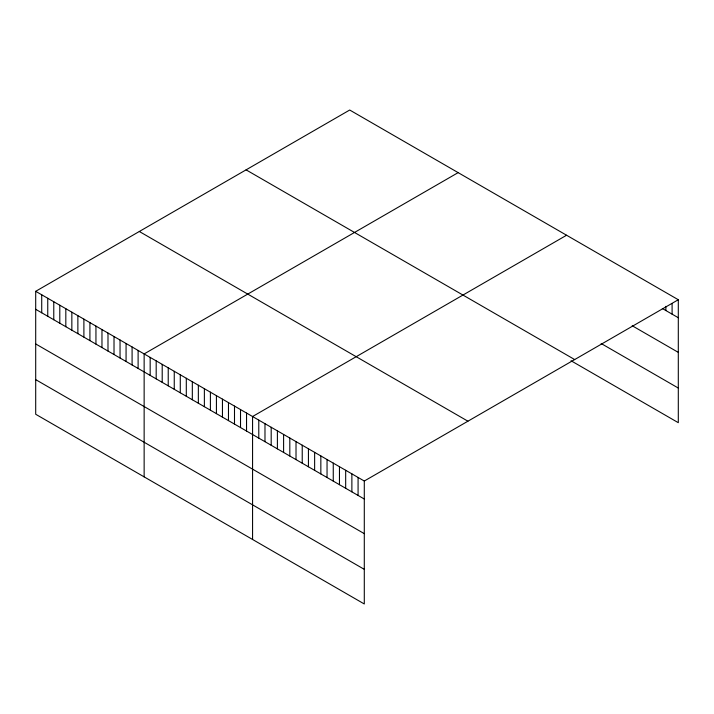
<?xml version="1.0" encoding="UTF-8"?>
<svg xmlns="http://www.w3.org/2000/svg" width="714" height="714" viewBox="0 0 714 714"><rect width="100%" height="100%" fill="white"/><g stroke="black" fill="none" stroke-linecap="round" stroke-linejoin="round"><path stroke-width="1.07" d="M35.7 291.312L364.292 481.031L364.292 603.973L35.7 414.263L35.7 291.312L349.708 110.027L678.3 299.737L678.3 422.688L571.013 360.74M458.147 172.627L144.139 353.921L144.139 476.872M566.577 235.236L252.569 416.521L252.569 539.472M364.292 481.031L678.3 299.737M662.342 308.51L678.3 317.73M632.193 325.745L678.3 352.368M601.161 343.514L678.3 388.05M246.089 169.852L574.681 359.561M139.319 231.488L467.911 421.198M35.7 309.314L364.292 499.024M35.7 343.943L364.292 533.653M35.7 379.634L364.292 569.344M672.097 303.557L672.097 314.142M665.885 306.333L665.885 310.563M358.08 477.443L358.08 495.436M351.877 473.864L351.877 491.857M345.674 470.276L345.674 488.269M339.462 466.697L339.462 484.69M333.259 463.109L333.259 481.102M327.048 459.521L327.048 477.523M320.845 455.943L320.845 473.935M314.633 452.355L314.633 470.356M308.43 448.776L308.43 466.769M302.227 445.188L302.227 463.19M296.015 441.609L296.015 459.602M289.813 438.021L289.813 456.023M283.601 434.442L283.601 452.435M277.398 430.854L277.398 448.856M271.186 427.275L271.186 445.268M264.983 423.688L264.983 441.689M258.78 420.109L258.78 438.101M246.544 413.049L246.544 431.042M240.52 409.568L240.52 427.561M234.495 406.087L234.495 424.089M228.471 402.616L228.471 420.608M222.447 399.135L222.447 417.128M216.422 395.654L216.422 413.647M210.398 392.182L210.398 410.175M204.374 388.702L204.374 406.694M198.349 385.221L198.349 403.214M192.325 381.749L192.325 399.742M186.3 378.268L186.3 396.261M180.276 374.788L180.276 392.78M174.252 371.307L174.252 389.308M168.227 367.835L168.227 385.828M162.203 364.354L162.203 382.347M156.188 360.873L156.188 378.875M150.163 357.402L150.163 375.394M138.114 350.44L138.114 368.433M132.09 346.968L132.09 364.961M126.066 343.488L126.066 361.48M120.041 340.007L120.041 358M114.017 336.535L114.017 354.528M107.992 333.054L107.992 351.047M101.968 329.573L101.968 347.566M95.944 326.093L95.944 344.094M89.919 322.621L89.919 340.614M83.895 319.14L83.895 337.133M77.871 315.659L77.871 333.661M71.846 312.188L71.846 330.18M65.822 308.707L65.822 326.7M59.797 305.226L59.797 323.219M53.773 301.754L53.773 319.747M47.749 298.273L47.749 316.266M41.724 294.793L41.724 312.786"/></g></svg>
